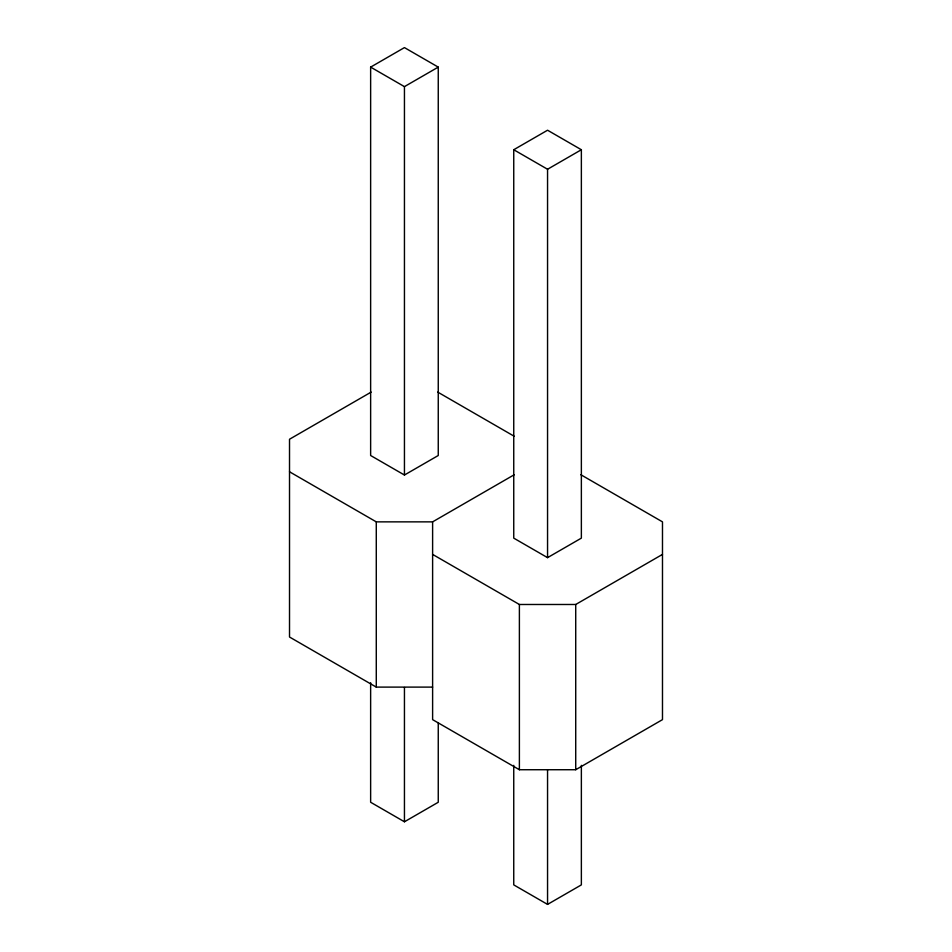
<?xml version="1.0" encoding="UTF-8"?>
<svg xmlns="http://www.w3.org/2000/svg" width="952" height="952" viewBox="0 0 952 952"><rect width="100%" height="100%" fill="white"/><g stroke="black" fill="none" stroke-linecap="round" stroke-linejoin="round"><path stroke-width="1.43" d="M370.637 67.116L404.445 47.6L438.253 67.116L438.253 455.508L404.445 475.024L370.637 455.508L370.637 67.116L404.445 86.632L438.253 67.116M513.747 149.738L547.555 130.222L581.363 149.738L581.363 538.13L547.555 557.646L513.747 538.13L513.747 149.738L547.555 169.254L581.363 149.738M371.173 392.093L289.515 439.241L289.515 637.019L376.278 687.106L432.613 687.106M289.515 471.775L376.278 521.863L432.613 521.863L514.282 474.715M432.613 554.397L519.387 604.484L575.722 604.484L662.485 554.397M370.637 682.727L370.637 802.262L404.445 821.778L438.253 802.262L438.253 722.58M432.613 521.863L432.613 719.641L519.387 769.728L575.722 769.728L662.485 719.641L662.485 521.863L580.827 474.715M513.747 765.348L513.747 884.884L547.555 904.4L581.363 884.884L581.363 765.348M437.718 392.093L514.282 436.302M575.722 604.484L575.722 769.728M547.555 169.254L547.555 557.646M547.555 770.108L547.555 904.4M519.387 604.484L519.387 769.728M404.445 86.632L404.445 475.024M404.445 687.487L404.445 821.778M376.278 521.863L376.278 687.106"/></g></svg>
